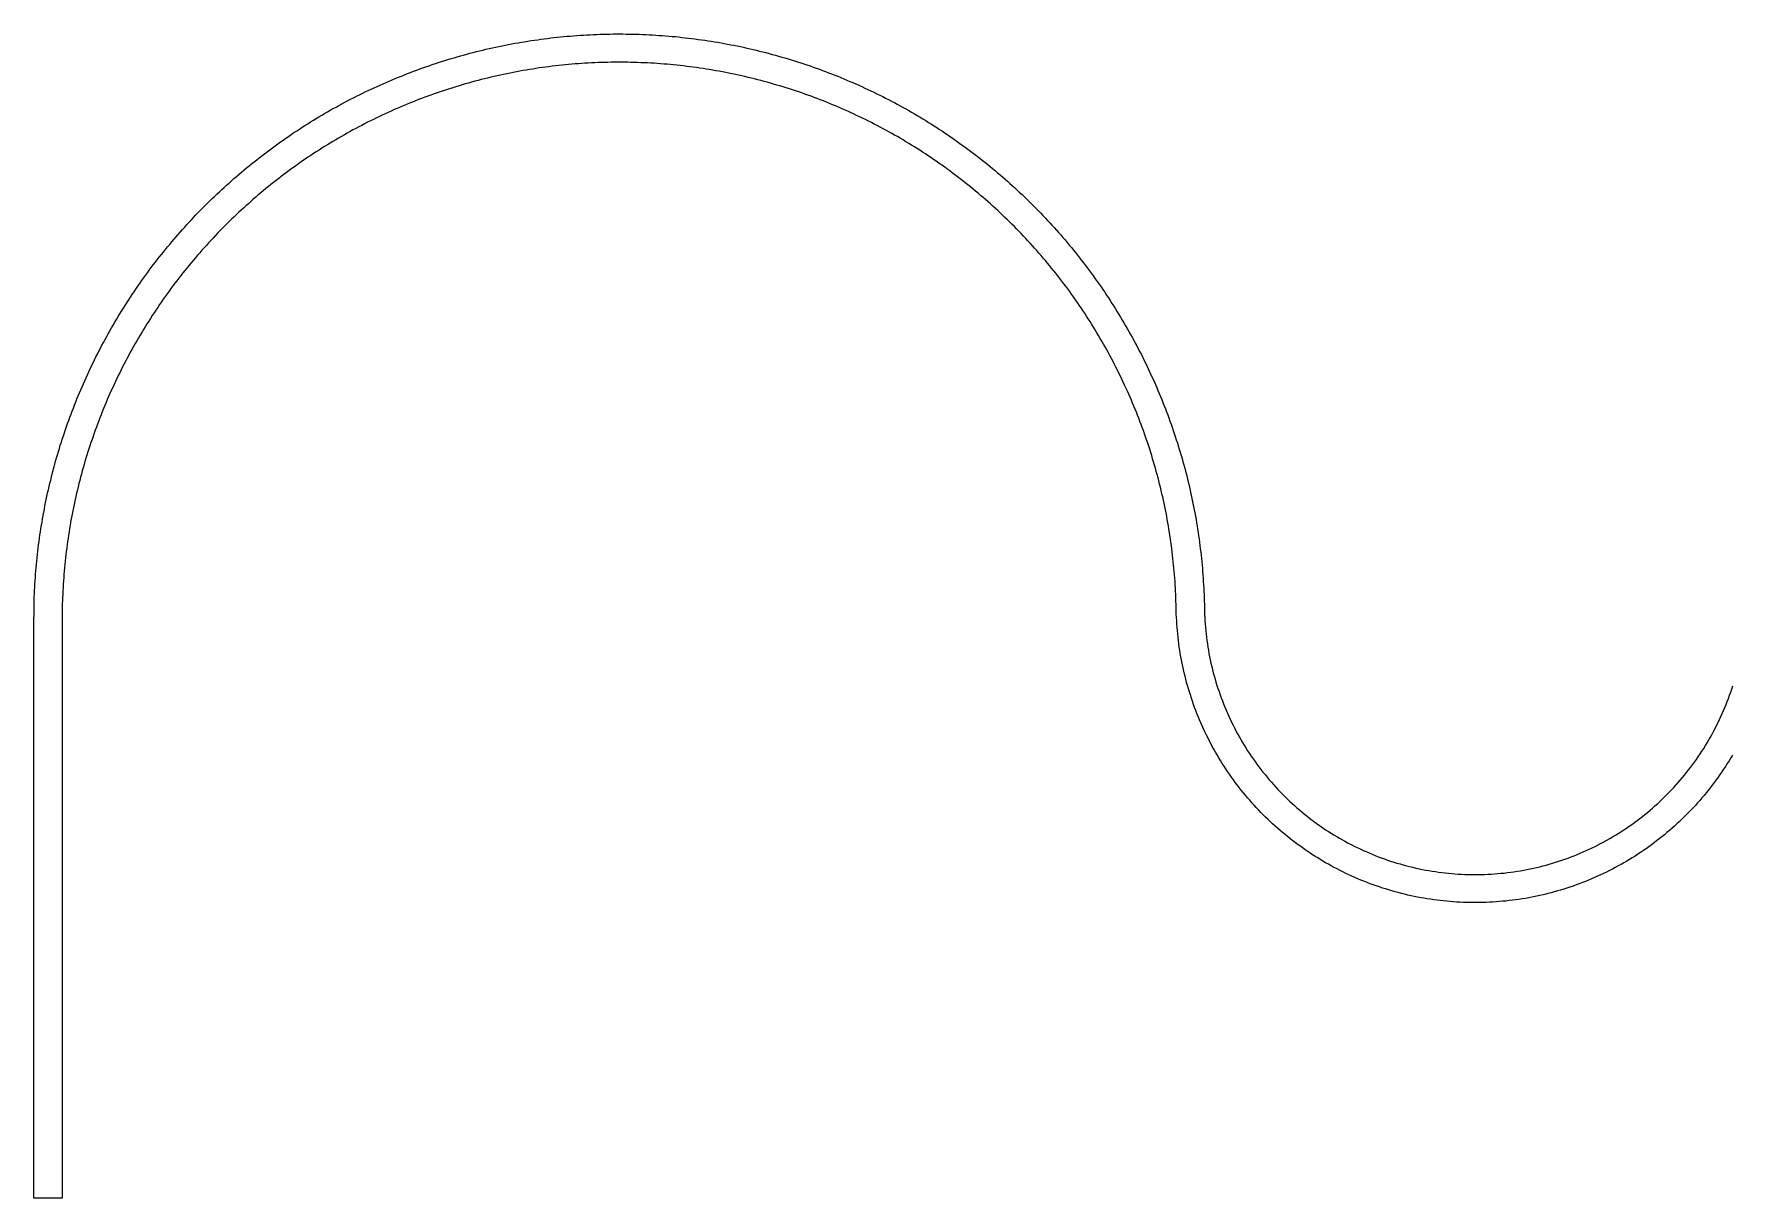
# Model space of a CAD drawing. Header units: metres. Extents: x 0 to 59.5, y 0 to 20.4.
# Drawn here: x 0 to 29.75, y 0 to 20.39 of the extents above; entities that cross this region are included whole.
import ezdxf

# ---------------------------------------------------------------- set-up
doc = ezdxf.new("R2010")
doc.units = ezdxf.units.M
doc.layers.add('walkablearea-closed', color=6, linetype='Continuous', lineweight=25)

msp = doc.modelspace()

# ---------------------------------------------------------------- linework, layer by layer
at = {"layer": 'walkablearea-closed', "flags": 128}
msp.add_lwpolyline([(29.756, 7.758), (29.727, 7.709), (29.697, 7.66), (29.666, 7.611), (29.635, 7.562), (29.603, 7.514), (29.571, 7.466), (29.539, 7.419), (29.505, 7.372), (29.472, 7.325), (29.438, 7.279), (29.403, 7.233), (29.368, 7.187), (29.332, 7.142), (29.296, 7.097), (29.259, 7.053), (29.222, 7.009), (29.184, 6.965), (29.146, 6.922), (29.108, 6.879), (29.068, 6.837), (29.029, 6.795), (28.989, 6.753), (28.948, 6.712), (28.908, 6.672), (28.866, 6.632), (28.824, 6.592), (28.782, 6.553), (28.74, 6.514), (28.696, 6.476), (28.653, 6.438), (28.609, 6.401), (28.565, 6.364), (28.52, 6.328), (28.475, 6.292), (28.429, 6.257), (28.384, 6.222), (28.337, 6.187), (28.291, 6.154), (28.244, 6.12), (28.196, 6.088), (28.148, 6.055), (28.1, 6.024), (28.052, 5.992), (28.003, 5.962), (27.954, 5.932), (27.905, 5.902), (27.855, 5.873), (27.805, 5.845), (27.754, 5.817), (27.704, 5.789), (27.653, 5.763), (27.601, 5.736), (27.55, 5.711), (27.498, 5.685), (27.446, 5.661), (27.394, 5.637), (27.341, 5.614), (27.288, 5.591), (27.235, 5.569), (27.181, 5.547), (27.128, 5.526), (27.074, 5.505), (27.02, 5.486), (26.966, 5.466), (26.911, 5.448), (26.856, 5.43), (26.801, 5.412), (26.746, 5.395), (26.691, 5.379), (26.636, 5.363), (26.58, 5.348), (26.524, 5.334), (26.468, 5.32), (26.412, 5.307), (26.356, 5.294), (26.3, 5.283), (26.243, 5.271), (26.187, 5.261), (26.13, 5.25), (26.073, 5.241), (26.016, 5.232), (25.959, 5.224), (25.902, 5.216), (25.845, 5.21), (25.788, 5.203), (25.73, 5.198), (25.673, 5.193), (25.615, 5.188), (25.558, 5.184), (25.5, 5.181), (25.443, 5.179), (25.385, 5.177), (25.328, 5.176), (25.27, 5.175), (25.212, 5.175), (25.155, 5.176), (25.097, 5.177), (25.04, 5.179), (24.982, 5.181), (24.925, 5.185), (24.867, 5.188), (24.81, 5.193), (24.752, 5.198), (24.695, 5.204), (24.638, 5.21), (24.581, 5.217), (24.523, 5.225), (24.466, 5.233), (24.409, 5.242), (24.353, 5.251), (24.296, 5.261), (24.239, 5.272), (24.183, 5.284), (24.127, 5.295), (24.07, 5.308), (24.014, 5.321), (23.958, 5.335), (23.903, 5.35), (23.847, 5.365), (23.792, 5.38), (23.736, 5.397), (23.681, 5.414), (23.626, 5.431), (23.572, 5.449), (23.517, 5.468), (23.463, 5.487), (23.409, 5.507), (23.355, 5.528), (23.301, 5.549), (23.248, 5.57), (23.195, 5.593), (23.142, 5.615), (23.089, 5.639), (23.037, 5.663), (22.985, 5.687), (22.933, 5.713), (22.882, 5.738), (22.83, 5.765), (22.779, 5.792), (22.729, 5.819), (22.678, 5.847), (22.628, 5.875), (22.578, 5.904), (22.529, 5.934), (22.48, 5.964), (22.431, 5.995), (22.383, 6.026), (22.335, 6.058), (22.287, 6.09), (22.24, 6.123), (22.193, 6.156), (22.146, 6.19), (22.1, 6.225), (22.054, 6.259), (22.009, 6.295), (21.963, 6.331), (21.919, 6.367), (21.874, 6.404), (21.831, 6.441), (21.787, 6.479), (21.744, 6.517), (21.701, 6.556), (21.659, 6.595), (21.618, 6.635), (21.576, 6.675), (21.535, 6.716), (21.495, 6.757), (21.455, 6.798), (21.415, 6.84), (21.376, 6.883), (21.338, 6.925), (21.3, 6.969), (21.262, 7.012), (21.225, 7.056), (21.188, 7.101), (21.152, 7.146), (21.117, 7.191), (21.081, 7.236), (21.047, 7.282), (21.013, 7.329), (20.979, 7.376), (20.946, 7.423), (20.913, 7.47), (20.881, 7.518), (20.85, 7.566), (20.819, 7.615), (20.788, 7.664), (20.758, 7.713), (20.729, 7.763), (20.7, 7.812), (20.672, 7.863), (20.644, 7.913), (20.617, 7.964), (20.59, 8.015), (20.564, 8.066), (20.539, 8.118), (20.514, 8.17), (20.489, 8.222), (20.466, 8.275), (20.442, 8.327), (20.42, 8.38), (20.398, 8.434), (20.376, 8.487), (20.355, 8.541), (20.335, 8.595), (20.316, 8.649), (20.296, 8.703), (20.278, 8.758), (20.26, 8.813), (20.243, 8.867), (20.226, 8.923), (20.21, 8.978), (20.195, 9.033), (20.18, 9.089), (20.166, 9.145), (20.152, 9.201), (20.139, 9.257), (20.127, 9.313), (20.115, 9.37), (20.104, 9.426), (20.094, 9.483), (20.084, 9.54), (20.074, 9.597), (20.066, 9.653), (20.058, 9.711), (20.05, 9.768), (20.044, 9.825), (20.038, 9.882), (20.032, 9.94), (20.027, 9.997), (20.023, 10.054), (20.02, 10.112), (20.017, 10.169), (20.014, 10.227), (20.013, 10.285), (20.012, 10.308), (20.012, 10.342), (20.01, 10.4), (20.008, 10.457), (20.006, 10.515), (20.004, 10.572), (20.001, 10.63), (19.998, 10.688), (19.995, 10.745), (19.991, 10.803), (19.987, 10.86), (19.982, 10.917), (19.978, 10.975), (19.973, 11.032), (19.967, 11.09), (19.961, 11.147), (19.955, 11.204), (19.949, 11.261), (19.942, 11.319), (19.935, 11.376), (19.927, 11.433), (19.92, 11.49), (19.911, 11.547), (19.903, 11.604), (19.894, 11.661), (19.885, 11.718), (19.875, 11.775), (19.866, 11.831), (19.855, 11.888), (19.845, 11.945), (19.834, 12.001), (19.823, 12.058), (19.811, 12.114), (19.8, 12.171), (19.787, 12.227), (19.775, 12.283), (19.762, 12.339), (19.749, 12.395), (19.735, 12.451), (19.722, 12.507), (19.708, 12.563), (19.693, 12.619), (19.678, 12.675), (19.663, 12.73), (19.648, 12.786), (19.632, 12.841), (19.616, 12.896), (19.599, 12.952), (19.582, 13.007), (19.565, 13.062), (19.548, 13.117), (19.53, 13.171), (19.512, 13.226), (19.494, 13.281), (19.475, 13.335), (19.456, 13.39), (19.437, 13.444), (19.417, 13.498), (19.397, 13.552), (19.377, 13.606), (19.356, 13.66), (19.335, 13.713), (19.314, 13.767), (19.292, 13.82), (19.27, 13.874), (19.248, 13.927), (19.226, 13.98), (19.203, 14.033), (19.18, 14.085), (19.156, 14.138), (19.132, 14.191), (19.108, 14.243), (19.084, 14.295), (19.059, 14.347), (19.034, 14.399), (19.009, 14.451), (18.983, 14.502), (18.957, 14.554), (18.931, 14.605), (18.905, 14.656), (18.878, 14.707), (18.851, 14.758), (18.823, 14.809), (18.796, 14.859), (18.768, 14.91), (18.739, 14.96), (18.711, 15.01), (18.682, 15.06), (18.653, 15.109), (18.623, 15.159), (18.593, 15.208), (18.563, 15.257), (18.533, 15.306), (18.502, 15.355), (18.471, 15.404), (18.44, 15.452), (18.409, 15.5), (18.377, 15.548), (18.345, 15.596), (18.312, 15.644), (18.28, 15.691), (18.247, 15.738), (18.214, 15.786), (18.18, 15.832), (18.146, 15.879), (18.112, 15.926), (18.078, 15.972), (18.043, 16.018), (18.009, 16.064), (17.974, 16.11), (17.938, 16.155), (17.902, 16.2), (17.867, 16.245), (17.83, 16.29), (17.794, 16.335), (17.757, 16.379), (17.72, 16.423), (17.683, 16.467), (17.646, 16.511), (17.608, 16.555), (17.57, 16.598), (17.532, 16.641), (17.493, 16.684), (17.454, 16.726), (17.415, 16.769), (17.376, 16.811), (17.336, 16.853), (17.297, 16.895), (17.257, 16.936), (17.216, 16.977), (17.176, 17.018), (17.135, 17.059), (17.094, 17.099), (17.053, 17.14), (17.012, 17.18), (16.97, 17.219), (16.928, 17.259), (16.886, 17.298), (16.844, 17.337), (16.801, 17.376), (16.758, 17.415), (16.715, 17.453), (16.672, 17.491), (16.628, 17.529), (16.584, 17.566), (16.541, 17.603), (16.496, 17.64), (16.452, 17.677), (16.407, 17.713), (16.363, 17.75), (16.317, 17.786), (16.272, 17.821), (16.227, 17.857), (16.181, 17.892), (16.135, 17.927), (16.089, 17.961), (16.043, 17.995), (15.996, 18.029), (15.95, 18.063), (15.903, 18.097), (15.856, 18.13), (15.809, 18.163), (15.761, 18.196), (15.713, 18.228), (15.666, 18.26), (15.618, 18.292), (15.569, 18.323), (15.521, 18.355), (15.472, 18.385), (15.424, 18.416), (15.375, 18.446), (15.325, 18.477), (15.276, 18.506), (15.227, 18.536), (15.177, 18.565), (15.127, 18.594), (15.077, 18.623), (15.027, 18.651), (14.977, 18.679), (14.926, 18.707), (14.876, 18.734), (14.825, 18.761), (14.774, 18.788), (14.723, 18.815), (14.671, 18.841), (14.62, 18.867), (14.568, 18.892), (14.516, 18.918), (14.465, 18.943), (14.413, 18.967), (14.36, 18.992), (14.308, 19.016), (14.256, 19.04), (14.203, 19.063), (14.15, 19.086), (14.097, 19.109), (14.044, 19.132), (13.991, 19.154), (13.938, 19.176), (13.884, 19.197), (13.831, 19.219), (13.777, 19.24), (13.723, 19.26), (13.67, 19.281), (13.616, 19.301), (13.561, 19.32), (13.507, 19.34), (13.453, 19.359), (13.398, 19.377), (13.344, 19.396), (13.289, 19.414), (13.234, 19.432), (13.179, 19.449), (13.124, 19.466), (13.069, 19.483), (13.014, 19.499), (12.959, 19.515), (12.903, 19.531), (12.848, 19.547), (12.792, 19.562), (12.737, 19.577), (12.681, 19.591), (12.625, 19.605), (12.569, 19.619), (12.513, 19.633), (12.457, 19.646), (12.401, 19.659), (12.345, 19.671), (12.288, 19.683), (12.232, 19.695), (12.175, 19.707), (12.119, 19.718), (12.062, 19.729), (12.006, 19.739), (11.949, 19.749), (11.892, 19.759), (11.835, 19.769), (11.779, 19.778), (11.722, 19.787), (11.665, 19.795), (11.608, 19.803), (11.55, 19.811), (11.493, 19.819), (11.436, 19.826), (11.379, 19.833), (11.322, 19.839), (11.264, 19.845), (11.207, 19.851), (11.15, 19.857), (11.092, 19.862), (11.035, 19.866), (10.978, 19.871), (10.92, 19.875), (10.863, 19.879), (10.805, 19.882), (10.748, 19.885), (10.69, 19.888), (10.633, 19.89), (10.575, 19.893), (10.517, 19.894), (10.46, 19.896), (10.402, 19.897), (10.345, 19.897), (10.287, 19.898), (10.229, 19.898), (10.172, 19.897), (10.114, 19.897), (10.057, 19.896), (9.999, 19.894), (9.941, 19.893), (9.884, 19.891), (9.826, 19.888), (9.769, 19.886), (9.711, 19.883), (9.654, 19.879), (9.596, 19.876), (9.539, 19.872), (9.481, 19.867), (9.424, 19.862), (9.366, 19.857), (9.309, 19.852), (9.252, 19.846), (9.195, 19.84), (9.137, 19.834), (9.08, 19.827), (9.023, 19.82), (8.966, 19.812), (8.909, 19.805), (8.852, 19.797), (8.795, 19.788), (8.738, 19.779), (8.681, 19.77), (8.624, 19.761), (8.567, 19.751), (8.511, 19.741), (8.454, 19.73), (8.397, 19.72), (8.341, 19.709), (8.284, 19.697), (8.228, 19.685), (8.172, 19.673), (8.115, 19.661), (8.059, 19.648), (8.003, 19.635), (7.947, 19.621), (7.891, 19.608), (7.835, 19.593), (7.78, 19.579), (7.724, 19.564), (7.668, 19.549), (7.613, 19.534), (7.557, 19.518), (7.502, 19.502), (7.447, 19.485), (7.392, 19.469), (7.337, 19.452), (7.282, 19.434), (7.227, 19.417), (7.172, 19.399), (7.118, 19.38), (7.063, 19.362), (7.009, 19.343), (6.954, 19.323), (6.9, 19.304), (6.846, 19.284), (6.792, 19.263), (6.738, 19.243), (6.685, 19.222), (6.631, 19.201), (6.578, 19.179), (6.524, 19.157), (6.471, 19.135), (6.418, 19.113), (6.365, 19.09), (6.313, 19.067), (6.26, 19.043), (6.207, 19.02), (6.155, 18.996), (6.103, 18.971), (6.051, 18.947), (5.999, 18.922), (5.947, 18.896), (5.896, 18.871), (5.844, 18.845), (5.793, 18.819), (5.742, 18.792), (5.691, 18.765), (5.64, 18.738), (5.589, 18.711), (5.539, 18.683), (5.488, 18.655), (5.438, 18.627), (5.388, 18.598), (5.338, 18.57), (5.288, 18.54), (5.239, 18.511), (5.19, 18.481), (5.14, 18.451), (5.091, 18.421), (5.043, 18.39), (4.994, 18.359), (4.946, 18.328), (4.897, 18.297), (4.849, 18.265), (4.801, 18.233), (4.754, 18.201), (4.706, 18.168), (4.659, 18.135), (4.612, 18.102), (4.565, 18.068), (4.518, 18.035), (4.472, 18.001), (4.425, 17.966), (4.379, 17.932), (4.333, 17.897), (4.288, 17.862), (4.242, 17.827), (4.197, 17.791), (4.152, 17.755), (4.107, 17.719), (4.062, 17.683), (4.018, 17.646), (3.974, 17.609), (3.93, 17.572), (3.886, 17.534), (3.842, 17.497), (3.799, 17.459), (3.756, 17.42), (3.713, 17.382), (3.67, 17.343), (3.628, 17.304), (3.586, 17.265), (3.544, 17.226), (3.502, 17.186), (3.461, 17.146), (3.419, 17.106), (3.378, 17.065), (3.338, 17.024), (3.297, 16.984), (3.257, 16.942), (3.217, 16.901), (3.177, 16.859), (3.137, 16.817), (3.098, 16.775), (3.059, 16.733), (3.02, 16.69), (2.982, 16.648), (2.943, 16.605), (2.905, 16.561), (2.868, 16.518), (2.83, 16.474), (2.793, 16.43), (2.756, 16.386), (2.719, 16.342), (2.683, 16.297), (2.646, 16.252), (2.61, 16.207), (2.575, 16.162), (2.539, 16.117), (2.504, 16.071), (2.469, 16.025), (2.435, 15.979), (2.4, 15.933), (2.366, 15.886), (2.332, 15.84), (2.299, 15.793), (2.266, 15.746), (2.233, 15.699), (2.2, 15.651), (2.168, 15.603), (2.136, 15.556), (2.104, 15.508), (2.072, 15.459), (2.041, 15.411), (2.01, 15.362), (1.979, 15.314), (1.949, 15.265), (1.919, 15.216), (1.889, 15.166), (1.859, 15.117), (1.83, 15.067), (1.801, 15.018), (1.772, 14.968), (1.744, 14.917), (1.716, 14.867), (1.688, 14.817), (1.661, 14.766), (1.634, 14.715), (1.607, 14.664), (1.58, 14.613), (1.554, 14.562), (1.528, 14.51), (1.502, 14.459), (1.477, 14.407), (1.452, 14.355), (1.427, 14.303), (1.403, 14.251), (1.379, 14.199), (1.355, 14.146), (1.331, 14.094), (1.308, 14.041), (1.285, 13.988), (1.263, 13.935), (1.24, 13.882), (1.218, 13.829), (1.197, 13.775), (1.176, 13.722), (1.155, 13.668), (1.134, 13.614), (1.114, 13.56), (1.093, 13.506), (1.074, 13.452), (1.054, 13.398), (1.035, 13.344), (1.017, 13.289), (0.998, 13.235), (0.98, 13.18), (0.962, 13.125), (0.945, 13.07), (0.928, 13.015), (0.911, 12.96), (0.894, 12.905), (0.878, 12.85), (0.862, 12.794), (0.847, 12.739), (0.831, 12.683), (0.817, 12.628), (0.802, 12.572), (0.788, 12.516), (0.774, 12.46), (0.76, 12.404), (0.747, 12.348), (0.734, 12.292), (0.722, 12.236), (0.71, 12.179), (0.698, 12.123), (0.686, 12.067), (0.675, 12.01), (0.664, 11.953), (0.654, 11.897), (0.643, 11.84), (0.633, 11.783), (0.624, 11.727), (0.615, 11.67), (0.606, 11.613), (0.597, 11.556), (0.589, 11.499), (0.581, 11.442), (0.574, 11.385), (0.567, 11.327), (0.56, 11.27), (0.553, 11.213), (0.547, 11.156), (0.541, 11.098), (0.536, 11.041), (0.53, 10.984), (0.526, 10.926), (0.521, 10.869), (0.517, 10.811), (0.513, 10.754), (0.51, 10.696), (0.507, 10.639), (0.504, 10.581), (0.501, 10.524), (0.499, 10.466), (0.497, 10.409), (0.495, 9.968), (0.495, 0), (0, 0), (0, 9.959), (0.002, 10.411), (0.004, 10.469), (0.006, 10.526), (0.008, 10.584), (0.011, 10.641), (0.014, 10.699), (0.017, 10.756), (0.021, 10.814), (0.025, 10.871), (0.029, 10.929), (0.034, 10.986), (0.039, 11.044), (0.044, 11.101), (0.049, 11.158), (0.055, 11.216), (0.061, 11.273), (0.068, 11.33), (0.075, 11.387), (0.082, 11.444), (0.09, 11.502), (0.097, 11.559), (0.105, 11.616), (0.114, 11.673), (0.123, 11.73), (0.132, 11.786), (0.141, 11.843), (0.151, 11.9), (0.161, 11.957), (0.171, 12.013), (0.182, 12.07), (0.193, 12.127), (0.204, 12.183), (0.216, 12.24), (0.228, 12.296), (0.24, 12.352), (0.253, 12.408), (0.266, 12.465), (0.279, 12.521), (0.293, 12.577), (0.306, 12.632), (0.321, 12.688), (0.335, 12.744), (0.35, 12.8), (0.365, 12.855), (0.38, 12.911), (0.396, 12.966), (0.412, 13.022), (0.429, 13.077), (0.445, 13.132), (0.462, 13.187), (0.48, 13.242), (0.497, 13.297), (0.515, 13.352), (0.533, 13.406), (0.552, 13.461), (0.571, 13.515), (0.59, 13.57), (0.609, 13.624), (0.629, 13.678), (0.649, 13.732), (0.669, 13.786), (0.69, 13.84), (0.711, 13.893), (0.732, 13.947), (0.754, 14), (0.775, 14.054), (0.798, 14.107), (0.82, 14.16), (0.843, 14.213), (0.866, 14.266), (0.889, 14.318), (0.913, 14.371), (0.937, 14.423), (0.961, 14.475), (0.985, 14.528), (1.01, 14.58), (1.035, 14.631), (1.061, 14.683), (1.086, 14.735), (1.112, 14.786), (1.139, 14.837), (1.165, 14.889), (1.192, 14.94), (1.219, 14.99), (1.247, 15.041), (1.274, 15.092), (1.302, 15.142), (1.33, 15.192), (1.359, 15.242), (1.388, 15.292), (1.417, 15.342), (1.446, 15.391), (1.476, 15.441), (1.506, 15.49), (1.536, 15.539), (1.566, 15.588), (1.597, 15.637), (1.628, 15.685), (1.66, 15.733), (1.691, 15.782), (1.723, 15.83), (1.755, 15.878), (1.787, 15.925), (1.82, 15.973), (1.853, 16.02), (1.886, 16.067), (1.92, 16.114), (1.953, 16.161), (1.987, 16.207), (2.021, 16.254), (2.056, 16.3), (2.091, 16.346), (2.126, 16.391), (2.161, 16.437), (2.196, 16.482), (2.232, 16.527), (2.268, 16.572), (2.305, 16.617), (2.341, 16.662), (2.378, 16.706), (2.415, 16.75), (2.452, 16.794), (2.49, 16.838), (2.527, 16.881), (2.565, 16.925), (2.604, 16.968), (2.642, 17.011), (2.681, 17.053), (2.72, 17.096), (2.759, 17.138), (2.798, 17.18), (2.838, 17.222), (2.878, 17.263), (2.918, 17.305), (2.959, 17.346), (2.999, 17.386), (3.04, 17.427), (3.081, 17.468), (3.122, 17.508), (3.164, 17.548), (3.206, 17.587), (3.248, 17.627), (3.29, 17.666), (3.332, 17.705), (3.375, 17.744), (3.418, 17.782), (3.461, 17.821), (3.504, 17.859), (3.547, 17.896), (3.591, 17.934), (3.635, 17.971), (3.679, 18.008), (3.723, 18.045), (3.768, 18.082), (3.813, 18.118), (3.858, 18.154), (3.903, 18.19), (3.948, 18.225), (3.994, 18.261), (4.039, 18.296), (4.085, 18.331), (4.131, 18.365), (4.178, 18.399), (4.224, 18.433), (4.271, 18.467), (4.318, 18.501), (4.365, 18.534), (4.412, 18.567), (4.46, 18.599), (4.507, 18.632), (4.555, 18.664), (4.603, 18.696), (4.651, 18.727), (4.699, 18.759), (4.748, 18.79), (4.797, 18.821), (4.845, 18.851), (4.895, 18.881), (4.944, 18.911), (4.993, 18.941), (5.043, 18.97), (5.092, 19), (5.142, 19.028), (5.192, 19.057), (5.242, 19.085), (5.293, 19.113), (5.343, 19.141), (5.394, 19.168), (5.445, 19.196), (5.496, 19.223), (5.547, 19.249), (5.598, 19.275), (5.649, 19.301), (5.701, 19.327), (5.753, 19.353), (5.804, 19.378), (5.856, 19.403), (5.909, 19.427), (5.961, 19.451), (6.013, 19.475), (6.066, 19.499), (6.118, 19.522), (6.171, 19.545), (6.224, 19.568), (6.277, 19.591), (6.33, 19.613), (6.384, 19.635), (6.437, 19.656), (6.49, 19.678), (6.544, 19.699), (6.598, 19.719), (6.652, 19.74), (6.706, 19.76), (6.76, 19.78), (6.814, 19.799), (6.868, 19.818), (6.923, 19.837), (6.977, 19.856), (7.032, 19.874), (7.087, 19.892), (7.142, 19.91), (7.197, 19.927), (7.252, 19.944), (7.307, 19.961), (7.362, 19.977), (7.417, 19.993), (7.473, 20.009), (7.528, 20.024), (7.584, 20.039), (7.639, 20.054), (7.695, 20.069), (7.751, 20.083), (7.807, 20.097), (7.863, 20.111), (7.919, 20.124), (7.975, 20.137), (8.031, 20.149), (8.088, 20.162), (8.144, 20.174), (8.2, 20.185), (8.257, 20.197), (8.313, 20.208), (8.37, 20.219), (8.427, 20.229), (8.483, 20.239), (8.54, 20.249), (8.597, 20.258), (8.654, 20.268), (8.711, 20.276), (8.768, 20.285), (8.825, 20.293), (8.882, 20.301), (8.939, 20.308), (8.996, 20.316), (9.053, 20.323), (9.11, 20.329), (9.168, 20.335), (9.225, 20.341), (9.282, 20.347), (9.34, 20.352), (9.397, 20.357), (9.454, 20.362), (9.512, 20.366), (9.569, 20.37), (9.627, 20.374), (9.684, 20.377), (9.742, 20.38), (9.799, 20.383), (9.857, 20.385), (9.915, 20.388), (9.972, 20.389), (10.03, 20.391), (10.087, 20.392), (10.145, 20.393), (10.203, 20.393), (10.26, 20.393), (10.318, 20.393), (10.375, 20.392), (10.433, 20.392), (10.491, 20.39), (10.548, 20.389), (10.606, 20.387), (10.663, 20.385), (10.721, 20.382), (10.778, 20.38), (10.836, 20.377), (10.893, 20.373), (10.951, 20.369), (11.008, 20.365), (11.066, 20.361), (11.123, 20.356), (11.181, 20.351), (11.238, 20.346), (11.295, 20.34), (11.353, 20.334), (11.41, 20.328), (11.467, 20.321), (11.524, 20.314), (11.581, 20.307), (11.639, 20.299), (11.696, 20.291), (11.753, 20.283), (11.81, 20.274), (11.867, 20.265), (11.923, 20.256), (11.98, 20.247), (12.037, 20.237), (12.094, 20.227), (12.15, 20.216), (12.207, 20.205), (12.263, 20.194), (12.32, 20.183), (12.376, 20.171), (12.433, 20.159), (12.489, 20.147), (12.545, 20.134), (12.601, 20.121), (12.657, 20.107), (12.713, 20.094), (12.769, 20.08), (12.825, 20.066), (12.881, 20.051), (12.936, 20.036), (12.992, 20.021), (13.047, 20.005), (13.103, 19.989), (13.158, 19.973), (13.213, 19.957), (13.268, 19.94), (13.323, 19.923), (13.378, 19.906), (13.433, 19.888), (13.488, 19.87), (13.542, 19.852), (13.597, 19.833), (13.651, 19.814), (13.706, 19.795), (13.76, 19.775), (13.814, 19.755), (13.868, 19.735), (13.922, 19.715), (13.975, 19.694), (14.029, 19.673), (14.083, 19.652), (14.136, 19.63), (14.189, 19.608), (14.242, 19.586), (14.295, 19.563), (14.348, 19.54), (14.401, 19.517), (14.454, 19.494), (14.506, 19.47), (14.558, 19.446), (14.611, 19.422), (14.663, 19.397), (14.715, 19.372), (14.766, 19.347), (14.818, 19.321), (14.87, 19.296), (14.921, 19.269), (14.972, 19.243), (15.023, 19.216), (15.074, 19.19), (15.125, 19.162), (15.176, 19.135), (15.226, 19.107), (15.276, 19.079), (15.327, 19.051), (15.376, 19.022), (15.426, 18.993), (15.476, 18.964), (15.525, 18.934), (15.575, 18.905), (15.624, 18.875), (15.673, 18.844), (15.722, 18.814), (15.77, 18.783), (15.819, 18.752), (15.867, 18.72), (15.915, 18.689), (15.963, 18.657), (16.011, 18.625), (16.059, 18.592), (16.106, 18.559), (16.153, 18.526), (16.2, 18.493), (16.247, 18.459), (16.294, 18.426), (16.34, 18.392), (16.386, 18.357), (16.433, 18.323), (16.478, 18.288), (16.524, 18.253), (16.57, 18.217), (16.615, 18.182), (16.66, 18.146), (16.705, 18.11), (16.75, 18.073), (16.794, 18.037), (16.838, 18), (16.882, 17.963), (16.926, 17.926), (16.97, 17.888), (17.013, 17.85), (17.056, 17.812), (17.099, 17.774), (17.142, 17.735), (17.185, 17.696), (17.227, 17.657), (17.269, 17.618), (17.311, 17.578), (17.353, 17.539), (17.394, 17.499), (17.436, 17.458), (17.477, 17.418), (17.517, 17.377), (17.558, 17.336), (17.598, 17.295), (17.638, 17.254), (17.678, 17.212), (17.718, 17.17), (17.757, 17.128), (17.796, 17.086), (17.835, 17.044), (17.874, 17.001), (17.912, 16.958), (17.951, 16.915), (17.989, 16.872), (18.026, 16.828), (18.064, 16.784), (18.101, 16.74), (18.138, 16.696), (18.175, 16.652), (18.211, 16.607), (18.247, 16.562), (18.283, 16.517), (18.319, 16.472), (18.354, 16.427), (18.39, 16.381), (18.425, 16.335), (18.459, 16.289), (18.494, 16.243), (18.528, 16.197), (18.562, 16.15), (18.595, 16.103), (18.629, 16.056), (18.662, 16.009), (18.695, 15.962), (18.727, 15.914), (18.76, 15.867), (18.792, 15.819), (18.823, 15.771), (18.855, 15.723), (18.886, 15.674), (18.917, 15.626), (18.948, 15.577), (18.978, 15.528), (19.008, 15.479), (19.038, 15.43), (19.068, 15.38), (19.097, 15.331), (19.126, 15.281), (19.155, 15.231), (19.183, 15.181), (19.212, 15.131), (19.239, 15.08), (19.267, 15.03), (19.294, 14.979), (19.321, 14.928), (19.348, 14.877), (19.375, 14.826), (19.401, 14.775), (19.427, 14.723), (19.452, 14.671), (19.478, 14.62), (19.503, 14.568), (19.528, 14.516), (19.552, 14.464), (19.576, 14.411), (19.6, 14.359), (19.624, 14.306), (19.647, 14.254), (19.67, 14.201), (19.692, 14.148), (19.715, 14.095), (19.737, 14.042), (19.759, 13.988), (19.78, 13.935), (19.801, 13.881), (19.822, 13.828), (19.843, 13.774), (19.863, 13.72), (19.883, 13.666), (19.903, 13.612), (19.922, 13.557), (19.941, 13.503), (19.96, 13.448), (19.978, 13.394), (19.996, 13.339), (20.014, 13.284), (20.032, 13.23), (20.049, 13.175), (20.066, 13.12), (20.083, 13.064), (20.099, 13.009), (20.115, 12.954), (20.13, 12.898), (20.146, 12.843), (20.161, 12.787), (20.176, 12.731), (20.19, 12.676), (20.204, 12.62), (20.218, 12.564), (20.231, 12.508), (20.244, 12.452), (20.257, 12.396), (20.27, 12.339), (20.282, 12.283), (20.294, 12.227), (20.306, 12.17), (20.317, 12.114), (20.328, 12.057), (20.338, 12.001), (20.349, 11.944), (20.359, 11.887), (20.368, 11.83), (20.378, 11.774), (20.387, 11.717), (20.395, 11.66), (20.404, 11.603), (20.412, 11.546), (20.42, 11.489), (20.427, 11.432), (20.434, 11.374), (20.441, 11.317), (20.447, 11.26), (20.454, 11.203), (20.459, 11.145), (20.465, 11.088), (20.47, 11.031), (20.475, 10.973), (20.479, 10.916), (20.484, 10.858), (20.487, 10.801), (20.491, 10.743), (20.494, 10.686), (20.497, 10.628), (20.5, 10.571), (20.502, 10.513), (20.504, 10.456), (20.506, 10.398), (20.507, 10.34), (20.507, 10.317), (20.508, 10.283), (20.51, 10.225), (20.513, 10.168), (20.516, 10.11), (20.52, 10.053), (20.524, 9.995), (20.53, 9.938), (20.536, 9.881), (20.542, 9.823), (20.55, 9.766), (20.558, 9.709), (20.567, 9.652), (20.576, 9.596), (20.586, 9.539), (20.597, 9.482), (20.609, 9.426), (20.621, 9.37), (20.634, 9.313), (20.648, 9.257), (20.662, 9.202), (20.677, 9.146), (20.693, 9.091), (20.709, 9.035), (20.726, 8.98), (20.744, 8.925), (20.762, 8.871), (20.781, 8.816), (20.801, 8.762), (20.821, 8.708), (20.842, 8.655), (20.863, 8.601), (20.886, 8.548), (20.909, 8.495), (20.932, 8.443), (20.956, 8.39), (20.981, 8.338), (21.007, 8.287), (21.033, 8.235), (21.059, 8.184), (21.087, 8.134), (21.115, 8.083), (21.143, 8.033), (21.172, 7.983), (21.202, 7.934), (21.232, 7.885), (21.263, 7.837), (21.295, 7.788), (21.327, 7.741), (21.36, 7.693), (21.393, 7.646), (21.427, 7.599), (21.461, 7.553), (21.496, 7.507), (21.532, 7.462), (21.568, 7.417), (21.604, 7.373), (21.641, 7.329), (21.679, 7.285), (21.717, 7.242), (21.756, 7.199), (21.795, 7.157), (21.835, 7.115), (21.875, 7.074), (21.916, 7.033), (21.957, 6.993), (21.999, 6.953), (22.041, 6.914), (22.084, 6.876), (22.127, 6.837), (22.17, 6.8), (22.215, 6.763), (22.259, 6.726), (22.304, 6.69), (22.349, 6.655), (22.395, 6.62), (22.441, 6.585), (22.488, 6.551), (22.535, 6.518), (22.583, 6.486), (22.63, 6.453), (22.679, 6.422), (22.727, 6.391), (22.776, 6.361), (22.826, 6.331), (22.875, 6.302), (22.925, 6.273), (22.976, 6.245), (23.027, 6.218), (23.078, 6.192), (23.129, 6.165), (23.181, 6.14), (23.233, 6.115), (23.285, 6.091), (23.338, 6.068), (23.39, 6.045), (23.444, 6.023), (23.497, 6.001), (23.551, 5.98), (23.605, 5.96), (23.659, 5.94), (23.713, 5.921), (23.768, 5.903), (23.823, 5.885), (23.878, 5.868), (23.933, 5.852), (23.988, 5.836), (24.044, 5.821), (24.1, 5.807), (24.156, 5.794), (24.212, 5.781), (24.268, 5.768), (24.325, 5.757), (24.381, 5.746), (24.438, 5.736), (24.495, 5.726), (24.552, 5.718), (24.609, 5.71), (24.666, 5.702), (24.723, 5.695), (24.78, 5.689), (24.838, 5.684), (24.895, 5.68), (24.953, 5.676), (25.01, 5.672), (25.068, 5.67), (25.125, 5.668), (25.183, 5.667), (25.241, 5.667), (25.298, 5.667), (25.356, 5.668), (25.413, 5.67), (25.471, 5.672), (25.528, 5.675), (25.586, 5.679), (25.643, 5.683), (25.701, 5.689), (25.758, 5.694), (25.815, 5.701), (25.872, 5.708), (25.929, 5.716), (25.986, 5.725), (26.043, 5.734), (26.1, 5.744), (26.157, 5.755), (26.213, 5.766), (26.269, 5.779), (26.326, 5.791), (26.382, 5.805), (26.437, 5.819), (26.493, 5.834), (26.549, 5.849), (26.604, 5.866), (26.659, 5.882), (26.714, 5.9), (26.768, 5.918), (26.823, 5.937), (26.877, 5.956), (26.931, 5.977), (26.985, 5.997), (27.038, 6.019), (27.091, 6.041), (27.144, 6.064), (27.197, 6.087), (27.249, 6.111), (27.301, 6.136), (27.353, 6.161), (27.405, 6.187), (27.456, 6.214), (27.506, 6.241), (27.557, 6.269), (27.607, 6.297), (27.657, 6.326), (27.706, 6.356), (27.755, 6.386), (27.804, 6.417), (27.852, 6.448), (27.9, 6.48), (27.948, 6.513), (27.995, 6.546), (28.042, 6.579), (28.088, 6.614), (28.134, 6.649), (28.179, 6.684), (28.224, 6.72), (28.269, 6.756), (28.313, 6.793), (28.357, 6.831), (28.4, 6.869), (28.443, 6.908), (28.485, 6.947), (28.527, 6.986), (28.568, 7.027), (28.609, 7.067), (28.649, 7.108), (28.689, 7.15), (28.728, 7.192), (28.767, 7.235), (28.805, 7.278), (28.843, 7.321), (28.88, 7.365), (28.917, 7.41), (28.953, 7.454), (28.989, 7.5), (29.024, 7.545), (29.058, 7.592), (29.092, 7.638), (29.126, 7.685), (29.158, 7.732), (29.191, 7.78), (29.222, 7.828), (29.253, 7.877), (29.284, 7.926), (29.314, 7.975), (29.343, 8.025), (29.371, 8.075), (29.399, 8.125), (29.427, 8.176), (29.454, 8.227), (29.48, 8.278), (29.505, 8.33), (29.53, 8.382), (29.555, 8.434), (29.578, 8.486), (29.601, 8.539), (29.624, 8.592), (29.645, 8.646), (29.666, 8.699), (29.687, 8.753), (29.707, 8.807), (29.726, 8.862), (29.744, 8.916), (29.762, 8.971)], dxfattribs=at)

doc.saveas('drawing.dxf')
